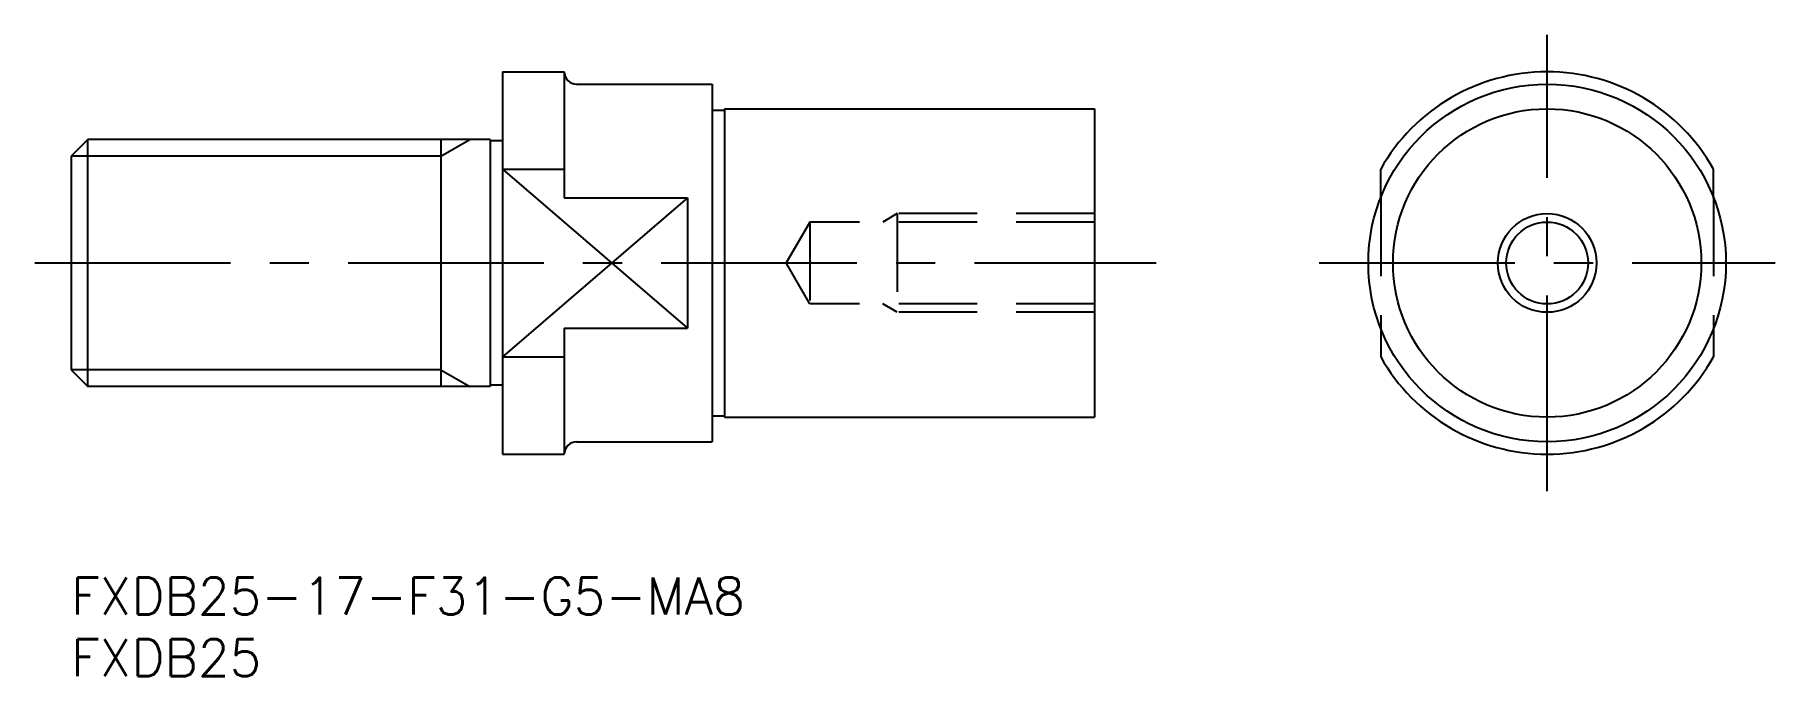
# Model space of a CAD drawing. Extents: x -3 to 138, y -8 to 44.
import ezdxf

# ---------------------------------------------------------------- set-up
doc = ezdxf.new("R2010")
doc.units = 0
doc.header["$LTSCALE"] = 0.5
doc.linetypes.add('CENTER', pattern=[50.8, 31.75, -6.35, 6.35, -6.35])
doc.linetypes.add('DASHED', pattern=[19.05, 12.7, -6.35])
for name, color, linetype in [('MSM_CENTER', 1, 'CENTER'), ('MSM_CONTINUOUS', 7, 'CONTINUOUS'), ('MSM_DASHED', 4, 'DASHED'), ('MSM_NARROW', 5, 'CONTINUOUS'), ('MSM_PART_NUMBER', 7, 'CONTINUOUS')]:
    doc.layers.add(name, color=color, linetype=linetype)
doc.styles.get("Standard").update_dxf_attribs({"font": 'txt.shx', "height": 3, "bigfont": 'bigfont.shx'})

# ---------------------------------------------------------------- blocks, each defined once
blk = doc.blocks.new('*U10')
at = {"layer": 'MSM_PART_NUMBER'}
blk.add_text('FXDB25-17-F31-G5-MA8', height=3, dxfattribs=at).set_placement((0, -3))
blk = doc.blocks.new('*U11')
at = {"layer": 'MSM_PART_NUMBER'}
blk.add_text('FXDB25', height=3, dxfattribs=at).set_placement((0, -8))

msp = doc.modelspace()

# ---------------------------------------------------------------- linework, layer by layer
at = {"layer": 'MSM_CENTER'}
for p, q in [((119.71, 7), (119.71, 44)), ((-2.94, 25.5), (87.99, 25.5)), ((101.21, 25.5), (138.21, 25.5))]:
    msp.add_line(p, q, dxfattribs=at)
at = {"layer": 'MSM_CONTINUOUS'}
for p, q in [((35, 41), (35, 10)), ((35, 41), (40, 41)), ((40, 41), (40, 30.79)), ((41, 40), (52, 40)), ((52, 40), (52, 11)), ((52, 37.9), (53, 37.9)), ((53, 38), (83, 38)), ((53, 38), (53, 13)), ((83, 38), (83, 13)), ((1.35, 35.5), (0, 34.15)), ((34, 35.5), (1.35, 35.5)), ((1.35, 15.5), (1.35, 35.5)), ((30, 35.5), (30, 15.5)), ((34, 35.5), (34, 15.5)), ((35, 35.4), (34, 35.4)), ((0, 34.15), (0, 16.85)), ((35, 33.12), (40, 33.12)), ((106.21, 30.79), (106.21, 33.12)), ((133.21, 30.79), (133.21, 33.12)), ((40, 30.79), (50, 30.79)), ((50, 30.79), (50, 20.21)), ((40, 20.21), (50, 20.21)), ((40, 20.21), (40, 10)), ((106.21, 20.21), (106.21, 17.88)), ((133.21, 20.21), (133.21, 17.88)), ((35, 17.88), (40, 17.88)), ((0, 16.85), (1.35, 15.5)), ((35, 15.6), (34, 15.6)), ((34, 15.5), (1.35, 15.5)), ((52, 13.1), (53, 13.1)), ((53, 13), (83, 13)), ((35, 10), (40, 10)), ((41, 11), (52, 11))]:
    msp.add_line(p, q, dxfattribs=at)
for radius in [14.5, 12.5, 3.32]:
    msp.add_circle((119.71, 25.5), radius, dxfattribs=at)
for centre, radius, start, end in [((41, 41), 1, 180, 270), ((119.71, 25.5), 15.5, 29.4287, 150.5713), ((119.71, 25.5), 15.5, 209.4287, 330.5713), ((41, 10), 1, 90, 180)]:
    msp.add_arc(centre, radius, start, end, dxfattribs=at)
at = {"layer": 'MSM_DASHED'}
for p, q in [((106.21, 30.79), (106.21, 20.21)), ((133.21, 30.79), (133.21, 20.21)), ((59.92, 28.82), (58, 25.5)), ((59.92, 28.82), (59.92, 22.18)), ((83, 28.82), (59.92, 28.82)), ((67, 29.5), (65.83, 28.82)), ((67, 29.5), (67, 21.5)), ((83, 29.5), (67, 29.5)), ((59.92, 22.18), (58, 25.5)), ((83, 22.18), (59.92, 22.18)), ((67, 21.5), (65.83, 22.18)), ((83, 21.5), (67, 21.5))]:
    msp.add_line(p, q, dxfattribs=at)
at = {"layer": 'MSM_NARROW'}
for p, q in [((30, 34.15), (32.34, 35.5)), ((30, 34.15), (0, 34.15)), ((35, 33.12), (50, 20.21)), ((50, 30.79), (35, 17.88)), ((30, 16.85), (0, 16.85)), ((30, 16.85), (32.34, 15.5))]:
    msp.add_line(p, q, dxfattribs=at)
msp.add_circle((119.71, 25.5), 4, dxfattribs=at)

# ---------------------------------------------------------------- block references
at = {"layer": 'MSM_CONTINUOUS'}
for name in ['*U10', '*U11']:
    msp.add_blockref(name, (0, 0), dxfattribs=at)

doc.saveas('drawing.dxf')
